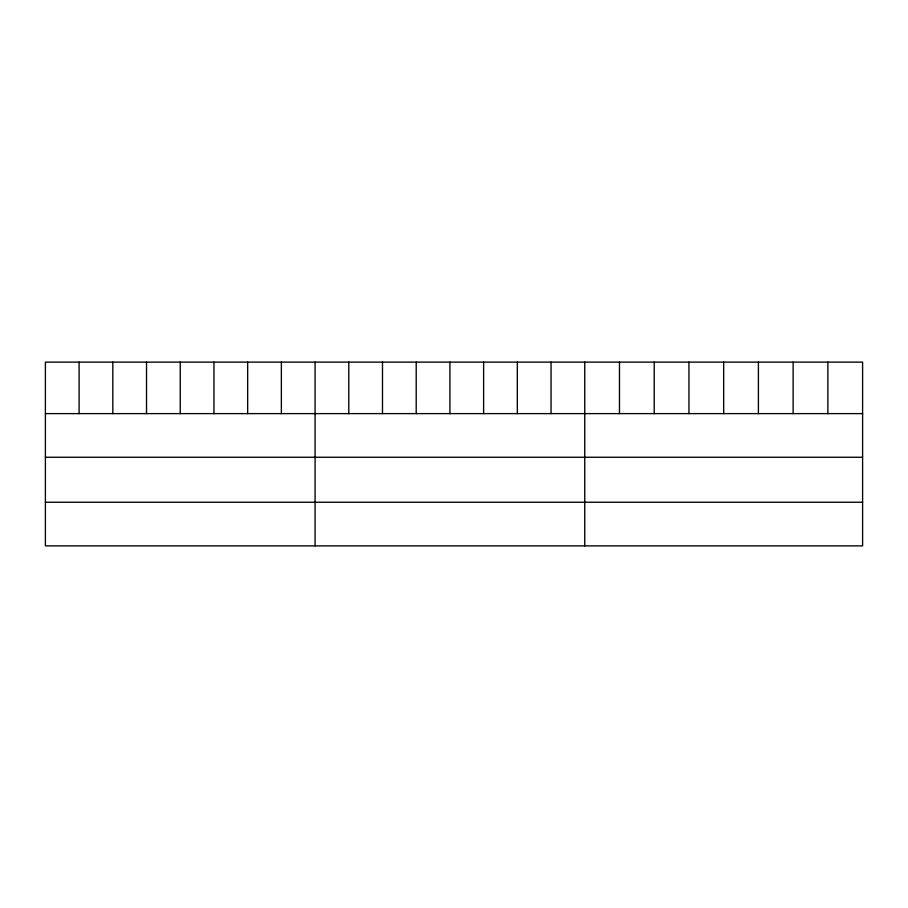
<?xml version="1.0" encoding="UTF-8"?>
<svg xmlns="http://www.w3.org/2000/svg" width="908" height="908" viewBox="0 0 908 908"><rect width="100%" height="100%" fill="white"/><g stroke="black" fill="none" stroke-linecap="round" stroke-linejoin="round"><path stroke-width="1.36" d="M862.6 413.617L862.6 545.878L45.4 545.878L45.4 362.122L862.6 362.122L862.6 413.617L45.4 413.617M45.4 457.257L862.6 457.257M45.4 502.238L862.6 502.238M827.869 362.122L827.869 413.617M793.138 362.122L793.138 413.617M758.407 362.122L758.407 413.617M723.676 362.122L723.676 413.617M688.945 362.122L688.945 413.617M654.214 362.122L654.214 413.617M619.483 362.122L619.483 413.617M584.752 362.122L584.752 545.878M551.043 362.122L551.043 413.617M517.333 362.122L517.333 413.617M483.624 362.122L483.624 413.617M449.914 362.122L449.914 413.617M416.204 362.122L416.204 413.617M382.495 362.122L382.495 413.617M348.786 362.122L348.786 413.617M315.076 362.122L315.076 545.878M281.367 362.122L281.367 413.617M247.657 362.122L247.657 413.617M213.947 362.122L213.947 413.617M180.238 362.122L180.238 413.617M146.529 362.122L146.529 413.617M112.819 362.122L112.819 413.617M79.109 362.122L79.109 413.617"/></g></svg>
